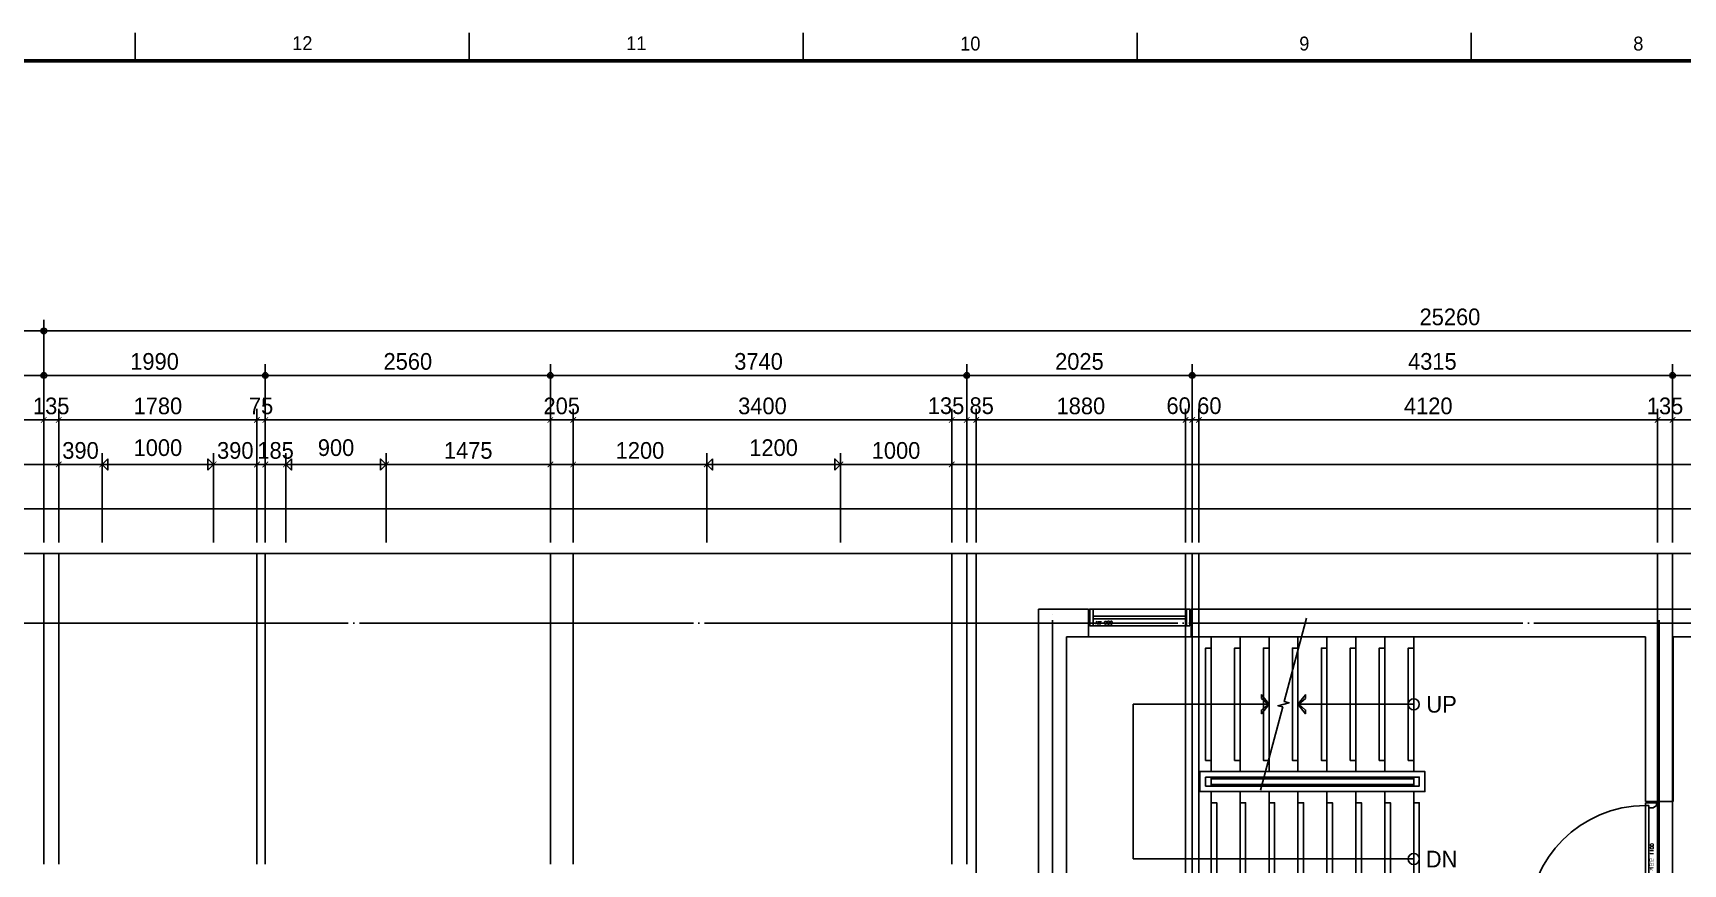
# Model space of a CAD drawing. Header units: millimetres. Extents: x -24416 to 92204, y -190080 to 23760.
# Drawn here: x 55285 to 70105, y -138747 to -131280 of the extents above; entities that cross this region are included whole.
import ezdxf
from ezdxf.enums import TextEntityAlignment as Align
from ezdxf.xclip import XClip

# ---------------------------------------------------------------- set-up
doc = ezdxf.new("R2010")
doc.units = ezdxf.units.MM
doc.header["$LTSCALE"] = 50
doc.header["$XCLIPFRAME"] = 0
doc.linetypes.add('AUDIT_D_220706163347-0', pattern=[0])
doc.linetypes.add('CEN', pattern=[62, 60, -1, 0, -1])
doc.layers.get('defpoints').update_dxf_attribs({"color": 139})
for name, color, linetype in [('AA-BORD-FORM', 7, 'Continuous'), ('AA-BORD-TEXT', 3, 'Continuous'), ('AA-XXXX-DIMS', 7, 'Continuous'), ('ARDM', 7, 'Continuous'), ('CEN_CON', 1, 'CEN'), ('CONC', 2, 'Continuous'), ('DIM', 7, 'AUDIT_D_220706163347-0'), ('DOOR', 4, 'Continuous'), ('ELE3_CON', 7, 'Continuous'), ('ROM', 7, 'AUDIT_D_220706163347-0'), ('STAIR', 4, 'Continuous'), ('WIN', 4, 'Continuous'), ('논슬립', 251, 'Continuous'), ('실명박스', 7, 'AUDIT_D_220706163347-0')]:
    doc.layers.add(name, color=color, linetype=linetype)
doc.layers.add('AA-XXXX-MC', color=153, linetype='AUDIT_D_220706163347-0', plot=False)
doc.layers.add('Def-PrintX', color=147, linetype='Continuous', plot=False)
doc.styles.add('HAUD01', font='Dotum.ttf')
doc.styles.get("Standard").update_dxf_attribs({"font": 'txt', "bigfont": 'whgtxt.shx'})
doc.styles.add('맑은고딕', font='malgun.ttf', dxfattribs={"width": 0.9})
doc.dimstyles.new('DIM-50', dxfattribs={"dimscale": 50, "dimtxt": 3, "dimasz": 1, "dimexe": 2, "dimexo": 2, "dimgap": 1, "dimtad": 1, "dimdec": 0, "dimzin": 0, "dimdsep": 46, "dimtxsty": '맑은고딕', "dimblk1": 'DIMDOT', "dimblk2": 'DIMDOT', "dimsah": 1, "dimcen": 0.09, "dimdle": 2, "dimclrd": 7, "dimclre": 7, "dimclrt": 3, "dimadec": 0, "dimazin": 0, "dimtfac": 1, "dimtdec": 0, "dimtix": 1, "dimtmove": 2, "dimatfit": 3, "dimldrblk": 'DIMDOT', "dimfxl": 1, "dimtolj": 1, "dimtzin": 0, "dimarcsym": 0})
doc.dimstyles.new('MCDIM-50', dxfattribs={"dimscale": 50, "dimtxt": 3, "dimasz": 1, "dimexe": 2, "dimexo": 2, "dimgap": 1, "dimtad": 1, "dimdec": 0, "dimzin": 0, "dimdsep": 46, "dimtxsty": '맑은고딕', "dimblk1": 'ARCHTICK', "dimblk2": 'ARCHTICK', "dimsah": 1, "dimcen": 0.09, "dimdle": 2, "dimclrd": 7, "dimclre": 7, "dimclrt": 3, "dimadec": 0, "dimazin": 0, "dimtfac": 1, "dimtdec": 0, "dimtix": 1, "dimtmove": 2, "dimatfit": 3, "dimldrblk": 'ARCHTICK', "dimfxl": 1, "dimtolj": 1, "dimtzin": 0, "dimarcsym": 0})
doc.dimstyles.new('외부100-win', dxfattribs={"dimscale": 50, "dimtxt": 3, "dimasz": 1, "dimexe": 2, "dimexo": 2.5, "dimgap": 1.5, "dimtad": 1, "dimdec": 0, "dimzin": 0, "dimdsep": 46, "dimtxsty": '맑은고딕', "dimblk": 'DO2-2', "dimblk1": 'DO2-2', "dimblk2": 'DIMDOT', "dimcen": 0.09, "dimdle": 2, "dimclrd": 7, "dimclre": 7, "dimclrt": 3, "dimadec": 0, "dimazin": 0, "dimtfac": 1, "dimtdec": 0, "dimtix": 1, "dimtmove": 2, "dimatfit": 3, "dimldrblk": 'DO2-2', "dimfxl": 1, "dimtolj": 1, "dimtzin": 0, "dimarcsym": 0})

# ---------------------------------------------------------------- blocks, each defined once
blk = doc.blocks.new('XR-FORM 청주월명')
at = {"layer": 'AA-BORD-FORM', "color": 2}
for p, q in [((121, 577), (121, 582)), ((181, 577), (181, 582)), ((241, 577), (241, 582)), ((301, 577), (301, 582)), ((361, 577), (361, 582))]:
    blk.add_line(p, q, dxfattribs=at)
at = {"layer": 'AA-BORD-FORM', "color": 2, "const_width": 0.682}
blk.add_lwpolyline([(21, 17), (21, 577), (821, 577), (821, 17)], close=True, dxfattribs=at)
at = {"layer": 'AA-BORD-TEXT', "color": 7, "style": 'HAUD01'}
for s, p in [('12', (151, 580.17)), ('11', (211, 580.17)), ('10', (271, 580.1)), ('9', (331, 580.1)), ('8', (391, 580.1))]:
    blk.add_text(s, height=2.5, dxfattribs=at).set_placement(p, align=Align.MIDDLE_CENTER)
blk = doc.blocks.new('FSD 계단문 1100')
at = {"layer": 'DOOR'}
for p, q in [((25, 100), (25, 1150)), ((0, 100), (0, 0)), ((25, 100), (0, 100)), ((0, 0), (0, 100)), ((0, 0), (25, 0)), ((55, 100), (25, 100)), ((25, 70), (25, 100)), ((45, 70), (25, 70)), ((45, 30), (25, 0)), ((45, 30), (45, 70)), ((1075, 70), (1055, 70)), ((1055, 70), (1055, 30)), ((1055, 30), (1075, 0)), ((1100, 100), (1075, 100)), ((1075, 100), (1075, 70)), ((1075, 0), (1100, 0)), ((1100, 0), (1100, 100))]:
    blk.add_line(p, q, dxfattribs=at)
at = {"layer": 'DOOR', "color": 8}
for p, q in [((1055, 70), (45, 70)), ((1075, 100), (55, 100))]:
    blk.add_line(p, q, dxfattribs=at)
at = {"layer": 'DOOR'}
blk.add_lwpolyline([(55, 100), (55, 1150), (25, 1150)], dxfattribs=at)
at = {"layer": 'DOOR', "color": 8}
blk.add_arc((23, 98), 1052, 0.0932, 89.9068, dxfattribs=at)
at = {"layer": 'Def-PrintX'}
blk.add_text('FSD 계단문 1100', height=30, dxfattribs=at).set_placement((560, 44), align=Align.MIDDLE)
blk = doc.blocks.new('STA-1')
at = {"layer": 'STAIR'}
for p, q in [((-3120, -1210), (-3120, 0)), ((-2860, -1210), (-2860, 0)), ((-2600, -1210), (-2600, 0)), ((-2340, -1210), (-2340, 0)), ((-2080, -1210), (-2080, 0)), ((-1820, -1210), (-1820, 0)), ((-1560, -1210), (-1560, 0)), ((-1300, -1210), (-1300, 0)), ((-3120, -605), (-600, -605)), ((-600, -1995), (-600, -605)), ((-3120, -1275), (-3120, -1260)), ((-3120, -1275), (-3120, -1260)), ((-3120, -1340), (-3120, -1325)), ((-3120, -1340), (-3120, -1325)), ((-2860, -1275), (-2860, -1260)), ((-2860, -1340), (-2860, -1325)), ((-2600, -1275), (-2600, -1260)), ((-2600, -1340), (-2600, -1325)), ((-2340, -1275), (-2340, -1260)), ((-2340, -1340), (-2340, -1325)), ((-2080, -1275), (-2080, -1260)), ((-2080, -1340), (-2080, -1325)), ((-1820, -1275), (-1820, -1260)), ((-1820, -1340), (-1820, -1325)), ((-1560, -1275), (-1560, -1260)), ((-1560, -1340), (-1560, -1325)), ((-1300, -1275), (-1300, -1260)), ((-1300, -1340), (-1300, -1325)), ((-3120, -2600), (-3120, -1390)), ((-2860, -2600), (-2860, -1390)), ((-2600, -2600), (-2600, -1390)), ((-2340, -2600), (-2340, -1390)), ((-2080, -2600), (-2080, -1390)), ((-1820, -2600), (-1820, -1390)), ((-1560, -2600), (-1560, -1390)), ((-1300, -2600), (-1300, -1390)), ((-3120, -1995), (-2080, -1995)), ((-1820, -1995), (-600, -1995))]:
    blk.add_line(p, q, dxfattribs=at)
for points in [[(-1200, -1390), (-1200, -1210), (-3220, -1210), (-3220, -1390)], [(-1250, -1340), (-1250, -1260), (-3170, -1260), (-3170, -1340)], [(-1300, -1325), (-1300, -1275), (-3120, -1275), (-3120, -1325)], [(-2080, -1995), (-2148, -1910), (-2148, -1942), (-2087, -1995), (-2148, -2048), (-2148, -2080)], [(-1820, -1995), (-1752, -1910), (-1752, -1942), (-1813, -1995), (-1752, -2048), (-1752, -2080)]]:
    blk.add_lwpolyline(points, close=True, dxfattribs=at)
blk.add_lwpolyline([(-2157, -2768), (-1956, -2019), (-2000, -2008), (-1900, -1982), (-1944, -1971), (-1743, -1222)], dxfattribs=at)
for centre in [(-3120, -605), (-3120, -1995)]:
    blk.add_circle(centre, 50, dxfattribs=at)
at = {"layer": '논슬립'}
for points in [[(-3120, -100), (-3170, -100), (-3170, -1110), (-3120, -1110)], [(-2860, -100), (-2910, -100), (-2910, -1110), (-2860, -1110)], [(-2600, -100), (-2650, -100), (-2650, -1110), (-2600, -1110)], [(-2340, -100), (-2390, -100), (-2390, -1110), (-2340, -1110)], [(-2080, -100), (-2130, -100), (-2130, -1110), (-2080, -1110)], [(-1820, -100), (-1870, -100), (-1870, -1110), (-1820, -1110)], [(-1560, -100), (-1610, -100), (-1610, -1110), (-1560, -1110)], [(-1300, -100), (-1350, -100), (-1350, -1110), (-1300, -1110)], [(-3120, -2500), (-3070, -2500), (-3070, -1490), (-3120, -1490)], [(-2860, -2500), (-2810, -2500), (-2810, -1490), (-2860, -1490)], [(-2600, -2500), (-2550, -2500), (-2550, -1490), (-2600, -1490)], [(-2340, -2500), (-2290, -2500), (-2290, -1490), (-2340, -1490)], [(-2080, -2500), (-2030, -2500), (-2030, -1490), (-2080, -1490)], [(-1820, -2500), (-1770, -2500), (-1770, -1490), (-1820, -1490)], [(-1560, -2500), (-1510, -2500), (-1510, -1490), (-1560, -1490)], [(-1300, -2500), (-1250, -2500), (-1250, -1490), (-1300, -1490)]]:
    blk.add_lwpolyline(points, dxfattribs=at)
blk = doc.blocks.new('AW 900')
at = {"layer": 'defpoints'}
for p, q in [((-150, 920), (0, 920)), ((-150, 0), (0, 0))]:
    blk.add_line(p, q, dxfattribs=at)
at = {"layer": 'WIN', "color": 8}
for p, q in [((-150, 40), (-150, 880)), ((0, 40), (0, 880))]:
    blk.add_line(p, q, dxfattribs=at)
at = {"layer": 'WIN'}
for p, q in [((-87, 40), (-87, 880)), ((-63, 40), (-63, 880))]:
    blk.add_line(p, q, dxfattribs=at)
for points in [[(0, 910), (0, 880), (-150, 880), (-150, 910)], [(0, 40), (0, 10), (-150, 10), (-150, 40)]]:
    blk.add_lwpolyline(points, close=True, dxfattribs=at)
at = {"layer": 'Def-PrintX'}
blk.add_text('AW 900', height=30, rotation=90, dxfattribs=at).set_placement((-28, 138), align=Align.MIDDLE)
blk = doc.blocks.new('CO-106-MF', base_point=(321578, -11663))
at = {"layer": 'CEN_CON'}
for p, q in [((351343, -9113), (351343, -6013)), ((356793, -9113), (356793, -6013)), ((361768, -6138), (351218, -6138))]:
    blk.add_line(p, q, dxfattribs=at)
at = {"layer": 'CONC'}
for p, q in [((351218, -8603), (351218, -6013)), ((351668, -6013), (351218, -6013)), ((351668, -6013), (351668, -6263)), ((352588, -6013), (352588, -6263)), ((357308, -6013), (352588, -6013)), ((351468, -8863), (351468, -6263)), ((351668, -6263), (351468, -6263)), ((356668, -6263), (352588, -6263)), ((356668, -7743), (356668, -6263)), ((356918, -7743), (356918, -6263)), ((357308, -6263), (356918, -6263)), ((356918, -7743), (356668, -7743))]:
    blk.add_line(p, q, dxfattribs=at)
at = {"layer": 'ELE3_CON'}
blk.add_line((351668, -6263), (352588, -6263), dxfattribs=at)
at = {"rotation": 180}
blk.add_blockref('STA-1', (351468, -8863), dxfattribs=at)
at = {"layer": 'DOOR', "rotation": 90}
blk.add_blockref('FSD 계단문 1100', (356768, -8853), dxfattribs=at)
at = {"layer": 'WIN', "rotation": 270}
blk.add_blockref('AW 900', (351668, -6163), dxfattribs=at)
blk = doc.blocks.new('A$C415C5DAF')
at = {"layer": 'AA-XXXX-MC'}
for p, q in [((43032, -157125), (43032, -154335)), ((44812, -157125), (44812, -154335)), ((47652, -157125), (47652, -154335)), ((51052, -157125), (51052, -154335)), ((51272, -160385), (51272, -154335)), ((53152, -160385), (53152, -154335)), ((53272, -160385), (53272, -154335)), ((57392, -160385), (57392, -154335))]:
    blk.add_line(p, q, dxfattribs=at)
at = {"layer": 'CEN_CON'}
for p, q in [((42897, -157125), (42897, -154335)), ((44887, -157125), (44887, -154335)), ((47447, -157125), (47447, -154335)), ((51187, -157125), (51187, -154335)), ((53212, -160385), (53212, -154335)), ((57527, -160385), (57527, -154335)), ((51832, -154960), (41245, -154960))]:
    blk.add_line(p, q, dxfattribs=at)
at = {"layer": 'ROM', "color": 3, "style": 'HAUD01'}
for s, p in [('UP', (55452, -155690)), ('DN', (55452, -157080))]:
    blk.add_text(s, height=150, dxfattribs=at).set_placement(p, align=Align.MIDDLE)
blk = doc.blocks.new('DIMDOT')
at = {"layer": 'AA-XXXX-DIMS'}
for p, q in [((-1.5, 0), (1.5, 0)), ((0, -1.5), (0, 1.5))]:
    blk.add_line(p, q, dxfattribs=at)
for radius in [0.5, 0.25]:
    blk.add_circle((0, 0), radius, dxfattribs=at)
blk = doc.blocks.new('*D366')
at = {"layer": 'defpoints', "color": 0, "transparency": 16777216}
for p in [(10305, -158117), (8315, -159717), (10305, -159717)]:
    blk.add_point(p, dxfattribs=at)
at = {"layer": 'DIM', "color": 7, "lineweight": -2, "transparency": 16777216}
for p, q in [((8315, -159617), (8315, -158017)), ((8365, -158117), (10255, -158117)), ((10305, -159617), (10305, -158017))]:
    blk.add_line(p, q, dxfattribs=at)
at = {"layer": 'DIM', "color": 7, "lineweight": -2, "transparency": 16777216, "xscale": 50, "yscale": 50, "zscale": 50, "rotation": 180}
blk.add_blockref('DIMDOT', (8315, -158117), dxfattribs=at)
at = {"layer": 'DIM', "color": 7, "lineweight": -2, "transparency": 16777216, "xscale": 50, "yscale": 50, "zscale": 50}
blk.add_blockref('DIMDOT', (10305, -158117), dxfattribs=at)
at = {"layer": 'DIM', "color": 3, "transparency": 16777216, "insert": (9310, -157992), "char_height": 150, "attachment_point": 5, "style": 'HAUD01'}
blk.add_mtext('\\A1;1990', dxfattribs=at)
blk = doc.blocks.new('*D367')
at = {"layer": 'defpoints', "color": 0, "transparency": 16777216}
for p in [(12865, -158117), (10305, -159717), (12865, -159717)]:
    blk.add_point(p, dxfattribs=at)
at = {"layer": 'DIM', "color": 7, "lineweight": -2, "transparency": 16777216}
for p, q in [((10305, -159617), (10305, -158017)), ((10355, -158117), (12815, -158117)), ((12865, -159617), (12865, -158017))]:
    blk.add_line(p, q, dxfattribs=at)
at = {"layer": 'DIM', "color": 7, "lineweight": -2, "transparency": 16777216, "xscale": 50, "yscale": 50, "zscale": 50, "rotation": 180}
blk.add_blockref('DIMDOT', (10305, -158117), dxfattribs=at)
at = {"layer": 'DIM', "color": 7, "lineweight": -2, "transparency": 16777216, "xscale": 50, "yscale": 50, "zscale": 50}
blk.add_blockref('DIMDOT', (12865, -158117), dxfattribs=at)
at = {"layer": 'DIM', "color": 3, "transparency": 16777216, "insert": (11585, -157992), "char_height": 150, "attachment_point": 5, "style": 'HAUD01'}
blk.add_mtext('\\A1;2560', dxfattribs=at)
blk = doc.blocks.new('*D368')
at = {"layer": 'defpoints', "color": 0, "transparency": 16777216}
for p in [(16605, -158117), (12865, -159717), (16605, -159717)]:
    blk.add_point(p, dxfattribs=at)
at = {"layer": 'DIM', "color": 7, "lineweight": -2, "transparency": 16777216}
for p, q in [((12865, -159617), (12865, -158017)), ((12915, -158117), (16555, -158117)), ((16605, -159617), (16605, -158017))]:
    blk.add_line(p, q, dxfattribs=at)
at = {"layer": 'DIM', "color": 7, "lineweight": -2, "transparency": 16777216, "xscale": 50, "yscale": 50, "zscale": 50, "rotation": 180}
blk.add_blockref('DIMDOT', (12865, -158117), dxfattribs=at)
at = {"layer": 'DIM', "color": 7, "lineweight": -2, "transparency": 16777216, "xscale": 50, "yscale": 50, "zscale": 50}
blk.add_blockref('DIMDOT', (16605, -158117), dxfattribs=at)
at = {"layer": 'DIM', "color": 3, "transparency": 16777216, "insert": (14735, -157992), "char_height": 150, "attachment_point": 5, "style": 'HAUD01'}
blk.add_mtext('\\A1;3740', dxfattribs=at)
blk = doc.blocks.new('*D369')
at = {"layer": 'defpoints', "color": 0, "transparency": 16777216}
for p in [(18630, -158117), (16605, -159717), (18630, -159717)]:
    blk.add_point(p, dxfattribs=at)
at = {"layer": 'DIM', "color": 7, "lineweight": -2, "transparency": 16777216}
for p, q in [((16605, -159617), (16605, -158017)), ((16655, -158117), (18580, -158117)), ((18630, -159617), (18630, -158017))]:
    blk.add_line(p, q, dxfattribs=at)
at = {"layer": 'DIM', "color": 7, "lineweight": -2, "transparency": 16777216, "xscale": 50, "yscale": 50, "zscale": 50, "rotation": 180}
blk.add_blockref('DIMDOT', (16605, -158117), dxfattribs=at)
at = {"layer": 'DIM', "color": 7, "lineweight": -2, "transparency": 16777216, "xscale": 50, "yscale": 50, "zscale": 50}
blk.add_blockref('DIMDOT', (18630, -158117), dxfattribs=at)
at = {"layer": 'DIM', "color": 3, "transparency": 16777216, "insert": (17617, -157992), "char_height": 150, "attachment_point": 5, "style": 'HAUD01'}
blk.add_mtext('\\A1;2025', dxfattribs=at)
blk = doc.blocks.new('*D370')
at = {"layer": 'defpoints', "color": 0, "transparency": 16777216}
for p in [(22945, -158117), (18630, -159717), (22945, -159717)]:
    blk.add_point(p, dxfattribs=at)
at = {"layer": 'DIM', "color": 7, "lineweight": -2, "transparency": 16777216}
for p, q in [((18630, -159617), (18630, -158017)), ((18680, -158117), (22895, -158117)), ((22945, -159617), (22945, -158017))]:
    blk.add_line(p, q, dxfattribs=at)
at = {"layer": 'DIM', "color": 7, "lineweight": -2, "transparency": 16777216, "xscale": 50, "yscale": 50, "zscale": 50, "rotation": 180}
blk.add_blockref('DIMDOT', (18630, -158117), dxfattribs=at)
at = {"layer": 'DIM', "color": 7, "lineweight": -2, "transparency": 16777216, "xscale": 50, "yscale": 50, "zscale": 50}
blk.add_blockref('DIMDOT', (22945, -158117), dxfattribs=at)
at = {"layer": 'DIM', "color": 3, "transparency": 16777216, "insert": (20787, -157992), "char_height": 150, "attachment_point": 5, "style": 'HAUD01'}
blk.add_mtext('\\A1;4315', dxfattribs=at)
blk = doc.blocks.new('*D371')
at = {"layer": 'defpoints', "color": 0, "transparency": 16777216}
for p in [(24910, -158117), (22945, -159717), (24910, -159717)]:
    blk.add_point(p, dxfattribs=at)
at = {"layer": 'DIM', "color": 7, "lineweight": -2, "transparency": 16777216}
for p, q in [((22945, -159617), (22945, -158017)), ((22995, -158117), (24860, -158117)), ((24910, -159617), (24910, -158017))]:
    blk.add_line(p, q, dxfattribs=at)
at = {"layer": 'DIM', "color": 7, "lineweight": -2, "transparency": 16777216, "xscale": 50, "yscale": 50, "zscale": 50, "rotation": 180}
blk.add_blockref('DIMDOT', (22945, -158117), dxfattribs=at)
at = {"layer": 'DIM', "color": 7, "lineweight": -2, "transparency": 16777216, "xscale": 50, "yscale": 50, "zscale": 50}
blk.add_blockref('DIMDOT', (24910, -158117), dxfattribs=at)
at = {"layer": 'DIM', "color": 3, "transparency": 16777216, "insert": (23927, -157992), "char_height": 150, "attachment_point": 5, "style": 'HAUD01'}
blk.add_mtext('\\A1;1965', dxfattribs=at)
blk = doc.blocks.new('*D378')
at = {"layer": 'defpoints', "color": 0, "transparency": 16777216}
for p in [(33575, -157717), (8315, -159717), (33575, -159717)]:
    blk.add_point(p, dxfattribs=at)
at = {"layer": 'DIM', "color": 7, "lineweight": -2, "transparency": 16777216}
for p, q in [((8315, -159617), (8315, -157617)), ((33575, -159617), (33575, -157617)), ((8365, -157717), (33525, -157717))]:
    blk.add_line(p, q, dxfattribs=at)
at = {"layer": 'DIM', "color": 7, "lineweight": -2, "transparency": 16777216, "xscale": 50, "yscale": 50, "zscale": 50, "rotation": 180}
blk.add_blockref('DIMDOT', (8315, -157717), dxfattribs=at)
at = {"layer": 'DIM', "color": 7, "lineweight": -2, "transparency": 16777216, "xscale": 50, "yscale": 50, "zscale": 50}
blk.add_blockref('DIMDOT', (33575, -157717), dxfattribs=at)
at = {"layer": 'DIM', "color": 3, "transparency": 16777216, "insert": (20945, -157592), "char_height": 150, "attachment_point": 5, "style": 'HAUD01'}
blk.add_mtext('\\A1;25260', dxfattribs=at)
blk = doc.blocks.new('_ArchTick')
at = {"color": 0, "linetype": 'ByBlock', "const_width": 0.15}
blk.add_lwpolyline([(-0.5, -0.5), (0.5, 0.5)], dxfattribs=at)
blk = doc.blocks.new('*D379')
at = {"layer": 'defpoints', "color": 0, "linetype": 'ByBlock', "transparency": 16777216}
for p in [(8450, -158517), (8315, -159717), (8450, -159717)]:
    blk.add_point(p, dxfattribs=at)
at = {"layer": 'DIM', "color": 7, "linetype": 'ByBlock', "lineweight": -2, "transparency": 16777216}
for p, q in [((8315, -159617), (8315, -158417)), ((8450, -159617), (8450, -158417)), ((8315, -158517), (8265, -158517)), ((8315, -158517), (8450, -158517)), ((8450, -158517), (8500, -158517))]:
    blk.add_line(p, q, dxfattribs=at)
at = {"layer": 'DIM', "color": 7, "linetype": 'ByBlock', "lineweight": -2, "transparency": 16777216, "xscale": 50, "yscale": 50, "zscale": 50}
blk.add_blockref('_ArchTick', (8315, -158517), dxfattribs=at)
at = {"layer": 'DIM', "color": 7, "linetype": 'ByBlock', "lineweight": -2, "transparency": 16777216, "xscale": 50, "yscale": 50, "zscale": 50, "rotation": 180}
blk.add_blockref('_ArchTick', (8450, -158517), dxfattribs=at)
at = {"layer": 'DIM', "color": 3, "linetype": 'ByBlock', "transparency": 16777216, "insert": (8382, -158392), "char_height": 150, "attachment_point": 5, "style": 'HAUD01'}
blk.add_mtext('\\A1;135', dxfattribs=at)
blk = doc.blocks.new('*D380')
at = {"layer": 'defpoints', "color": 0, "linetype": 'ByBlock', "transparency": 16777216}
for p in [(10230, -158517), (8450, -159717), (10230, -159717)]:
    blk.add_point(p, dxfattribs=at)
at = {"layer": 'DIM', "color": 7, "linetype": 'ByBlock', "lineweight": -2, "transparency": 16777216}
for p, q in [((8450, -159617), (8450, -158417)), ((10230, -159617), (10230, -158417)), ((8350, -158517), (10330, -158517))]:
    blk.add_line(p, q, dxfattribs=at)
at = {"layer": 'DIM', "color": 7, "linetype": 'ByBlock', "lineweight": -2, "transparency": 16777216, "xscale": 50, "yscale": 50, "zscale": 50, "rotation": 180}
blk.add_blockref('_ArchTick', (8450, -158517), dxfattribs=at)
at = {"layer": 'DIM', "color": 7, "linetype": 'ByBlock', "lineweight": -2, "transparency": 16777216, "xscale": 50, "yscale": 50, "zscale": 50}
blk.add_blockref('_ArchTick', (10230, -158517), dxfattribs=at)
at = {"layer": 'DIM', "color": 3, "linetype": 'ByBlock', "transparency": 16777216, "insert": (9340, -158392), "char_height": 150, "attachment_point": 5, "style": 'HAUD01'}
blk.add_mtext('\\A1;1780', dxfattribs=at)
blk = doc.blocks.new('*D381')
at = {"layer": 'defpoints', "color": 0, "linetype": 'ByBlock', "transparency": 16777216}
for p in [(10305, -158517), (10230, -159717), (10305, -159717)]:
    blk.add_point(p, dxfattribs=at)
at = {"layer": 'DIM', "color": 7, "linetype": 'ByBlock', "lineweight": -2, "transparency": 16777216}
for p, q in [((10230, -159617), (10230, -158417)), ((10305, -159617), (10305, -158417)), ((10230, -158517), (10180, -158517)), ((10230, -158517), (10305, -158517)), ((10305, -158517), (10355, -158517))]:
    blk.add_line(p, q, dxfattribs=at)
at = {"layer": 'DIM', "color": 7, "linetype": 'ByBlock', "lineweight": -2, "transparency": 16777216, "xscale": 50, "yscale": 50, "zscale": 50}
blk.add_blockref('_ArchTick', (10230, -158517), dxfattribs=at)
at = {"layer": 'DIM', "color": 7, "linetype": 'ByBlock', "lineweight": -2, "transparency": 16777216, "xscale": 50, "yscale": 50, "zscale": 50, "rotation": 180}
blk.add_blockref('_ArchTick', (10305, -158517), dxfattribs=at)
at = {"layer": 'DIM', "color": 3, "linetype": 'ByBlock', "transparency": 16777216, "insert": (10267, -158392), "char_height": 150, "attachment_point": 5, "style": 'HAUD01'}
blk.add_mtext('\\A1;75', dxfattribs=at)
blk = doc.blocks.new('*D382')
at = {"layer": 'defpoints', "color": 0, "linetype": 'ByBlock', "transparency": 16777216}
for p in [(13070, -158517), (12865, -159717), (13070, -159717)]:
    blk.add_point(p, dxfattribs=at)
at = {"layer": 'DIM', "color": 7, "linetype": 'ByBlock', "lineweight": -2, "transparency": 16777216}
for p, q in [((12865, -159617), (12865, -158417)), ((13070, -159617), (13070, -158417)), ((12865, -158517), (12815, -158517)), ((12865, -158517), (13070, -158517)), ((13070, -158517), (13120, -158517))]:
    blk.add_line(p, q, dxfattribs=at)
at = {"layer": 'DIM', "color": 7, "linetype": 'ByBlock', "lineweight": -2, "transparency": 16777216, "xscale": 50, "yscale": 50, "zscale": 50}
blk.add_blockref('_ArchTick', (12865, -158517), dxfattribs=at)
at = {"layer": 'DIM', "color": 7, "linetype": 'ByBlock', "lineweight": -2, "transparency": 16777216, "xscale": 50, "yscale": 50, "zscale": 50, "rotation": 180}
blk.add_blockref('_ArchTick', (13070, -158517), dxfattribs=at)
at = {"layer": 'DIM', "color": 3, "linetype": 'ByBlock', "transparency": 16777216, "insert": (12967, -158392), "char_height": 150, "attachment_point": 5, "style": 'HAUD01'}
blk.add_mtext('\\A1;205', dxfattribs=at)
blk = doc.blocks.new('*D383')
at = {"layer": 'defpoints', "color": 0, "linetype": 'ByBlock', "transparency": 16777216}
for p in [(16470, -158517), (13070, -159717), (16470, -159717)]:
    blk.add_point(p, dxfattribs=at)
at = {"layer": 'DIM', "color": 7, "linetype": 'ByBlock', "lineweight": -2, "transparency": 16777216}
for p, q in [((13070, -159617), (13070, -158417)), ((16470, -159617), (16470, -158417)), ((12970, -158517), (16570, -158517))]:
    blk.add_line(p, q, dxfattribs=at)
at = {"layer": 'DIM', "color": 7, "linetype": 'ByBlock', "lineweight": -2, "transparency": 16777216, "xscale": 50, "yscale": 50, "zscale": 50, "rotation": 180}
blk.add_blockref('_ArchTick', (13070, -158517), dxfattribs=at)
at = {"layer": 'DIM', "color": 7, "linetype": 'ByBlock', "lineweight": -2, "transparency": 16777216, "xscale": 50, "yscale": 50, "zscale": 50}
blk.add_blockref('_ArchTick', (16470, -158517), dxfattribs=at)
at = {"layer": 'DIM', "color": 3, "linetype": 'ByBlock', "transparency": 16777216, "insert": (14770, -158392), "char_height": 150, "attachment_point": 5, "style": 'HAUD01'}
blk.add_mtext('\\A1;3400', dxfattribs=at)
blk = doc.blocks.new('*D384')
at = {"layer": 'defpoints', "color": 0, "linetype": 'ByBlock', "transparency": 16777216}
for p in [(16605, -158517), (16470, -159717), (16605, -159717)]:
    blk.add_point(p, dxfattribs=at)
at = {"layer": 'DIM', "color": 7, "linetype": 'ByBlock', "lineweight": -2, "transparency": 16777216}
for p, q in [((16470, -159617), (16470, -158417)), ((16605, -159617), (16605, -158417)), ((16370, -158517), (16705, -158517))]:
    blk.add_line(p, q, dxfattribs=at)
at = {"layer": 'DIM', "color": 7, "linetype": 'ByBlock', "lineweight": -2, "transparency": 16777216, "xscale": 50, "yscale": 50, "zscale": 50, "rotation": 180}
blk.add_blockref('_ArchTick', (16470, -158517), dxfattribs=at)
at = {"layer": 'DIM', "color": 7, "linetype": 'ByBlock', "lineweight": -2, "transparency": 16777216, "xscale": 50, "yscale": 50, "zscale": 50}
blk.add_blockref('_ArchTick', (16605, -158517), dxfattribs=at)
at = {"layer": 'DIM', "color": 3, "linetype": 'ByBlock', "transparency": 16777216, "insert": (16419, -158390), "char_height": 150, "attachment_point": 5, "style": 'HAUD01'}
blk.add_mtext('\\A1;135', dxfattribs=at)
blk = doc.blocks.new('*D385')
at = {"layer": 'defpoints', "color": 0, "linetype": 'ByBlock', "transparency": 16777216}
for p in [(16690, -158517), (16605, -159717), (16690, -159717)]:
    blk.add_point(p, dxfattribs=at)
at = {"layer": 'DIM', "color": 7, "linetype": 'ByBlock', "lineweight": -2, "transparency": 16777216}
for p, q in [((16605, -159617), (16605, -158417)), ((16690, -159617), (16690, -158417)), ((16605, -158517), (16555, -158517)), ((16605, -158517), (16690, -158517)), ((16690, -158517), (16740, -158517))]:
    blk.add_line(p, q, dxfattribs=at)
at = {"layer": 'DIM', "color": 7, "linetype": 'ByBlock', "lineweight": -2, "transparency": 16777216, "xscale": 50, "yscale": 50, "zscale": 50}
blk.add_blockref('_ArchTick', (16605, -158517), dxfattribs=at)
at = {"layer": 'DIM', "color": 7, "linetype": 'ByBlock', "lineweight": -2, "transparency": 16777216, "xscale": 50, "yscale": 50, "zscale": 50, "rotation": 180}
blk.add_blockref('_ArchTick', (16690, -158517), dxfattribs=at)
at = {"layer": 'DIM', "color": 3, "linetype": 'ByBlock', "transparency": 16777216, "insert": (16739, -158390), "char_height": 150, "attachment_point": 5, "style": 'HAUD01'}
blk.add_mtext('\\A1;85', dxfattribs=at)
blk = doc.blocks.new('*D386')
at = {"layer": 'defpoints', "color": 0, "linetype": 'ByBlock', "transparency": 16777216}
for p in [(18570, -158517), (16690, -159717), (18570, -159717)]:
    blk.add_point(p, dxfattribs=at)
at = {"layer": 'DIM', "color": 7, "linetype": 'ByBlock', "lineweight": -2, "transparency": 16777216}
for p, q in [((16690, -159617), (16690, -158417)), ((18570, -159617), (18570, -158417)), ((16590, -158517), (18670, -158517))]:
    blk.add_line(p, q, dxfattribs=at)
at = {"layer": 'DIM', "color": 7, "linetype": 'ByBlock', "lineweight": -2, "transparency": 16777216, "xscale": 50, "yscale": 50, "zscale": 50, "rotation": 180}
blk.add_blockref('_ArchTick', (16690, -158517), dxfattribs=at)
at = {"layer": 'DIM', "color": 7, "linetype": 'ByBlock', "lineweight": -2, "transparency": 16777216, "xscale": 50, "yscale": 50, "zscale": 50}
blk.add_blockref('_ArchTick', (18570, -158517), dxfattribs=at)
at = {"layer": 'DIM', "color": 3, "linetype": 'ByBlock', "transparency": 16777216, "insert": (17630, -158392), "char_height": 150, "attachment_point": 5, "style": 'HAUD01'}
blk.add_mtext('\\A1;1880', dxfattribs=at)
blk = doc.blocks.new('*D387')
at = {"layer": 'defpoints', "color": 0, "linetype": 'ByBlock', "transparency": 16777216}
for p in [(18630, -158517), (18570, -159717), (18630, -159717)]:
    blk.add_point(p, dxfattribs=at)
at = {"layer": 'DIM', "color": 7, "linetype": 'ByBlock', "lineweight": -2, "transparency": 16777216}
for p, q in [((18570, -159617), (18570, -158417)), ((18630, -159617), (18630, -158417)), ((18570, -158517), (18520, -158517)), ((18570, -158517), (18630, -158517)), ((18630, -158517), (18680, -158517))]:
    blk.add_line(p, q, dxfattribs=at)
at = {"layer": 'DIM', "color": 7, "linetype": 'ByBlock', "lineweight": -2, "transparency": 16777216, "xscale": 50, "yscale": 50, "zscale": 50}
blk.add_blockref('_ArchTick', (18570, -158517), dxfattribs=at)
at = {"layer": 'DIM', "color": 7, "linetype": 'ByBlock', "lineweight": -2, "transparency": 16777216, "xscale": 50, "yscale": 50, "zscale": 50, "rotation": 180}
blk.add_blockref('_ArchTick', (18630, -158517), dxfattribs=at)
at = {"layer": 'DIM', "color": 3, "linetype": 'ByBlock', "transparency": 16777216, "insert": (18508, -158390), "char_height": 150, "attachment_point": 5, "style": 'HAUD01'}
blk.add_mtext('\\A1;60', dxfattribs=at)
blk = doc.blocks.new('*D388')
at = {"layer": 'defpoints', "color": 0, "linetype": 'ByBlock', "transparency": 16777216}
for p in [(18690, -158517), (18630, -159717), (18690, -159717)]:
    blk.add_point(p, dxfattribs=at)
at = {"layer": 'DIM', "color": 7, "linetype": 'ByBlock', "lineweight": -2, "transparency": 16777216}
for p, q in [((18630, -159617), (18630, -158417)), ((18690, -159617), (18690, -158417)), ((18630, -158517), (18580, -158517)), ((18630, -158517), (18690, -158517)), ((18690, -158517), (18740, -158517))]:
    blk.add_line(p, q, dxfattribs=at)
at = {"layer": 'DIM', "color": 7, "linetype": 'ByBlock', "lineweight": -2, "transparency": 16777216, "xscale": 50, "yscale": 50, "zscale": 50}
blk.add_blockref('_ArchTick', (18630, -158517), dxfattribs=at)
at = {"layer": 'DIM', "color": 7, "linetype": 'ByBlock', "lineweight": -2, "transparency": 16777216, "xscale": 50, "yscale": 50, "zscale": 50, "rotation": 180}
blk.add_blockref('_ArchTick', (18690, -158517), dxfattribs=at)
at = {"layer": 'DIM', "color": 3, "linetype": 'ByBlock', "transparency": 16777216, "insert": (18784, -158390), "char_height": 150, "attachment_point": 5, "style": 'HAUD01'}
blk.add_mtext('\\A1;60', dxfattribs=at)
blk = doc.blocks.new('*D389')
at = {"layer": 'defpoints', "color": 0, "linetype": 'ByBlock', "transparency": 16777216}
for p in [(22810, -158517), (18690, -159717), (22810, -159717)]:
    blk.add_point(p, dxfattribs=at)
at = {"layer": 'DIM', "color": 7, "linetype": 'ByBlock', "lineweight": -2, "transparency": 16777216}
for p, q in [((18690, -159617), (18690, -158417)), ((22810, -159617), (22810, -158417)), ((18590, -158517), (22910, -158517))]:
    blk.add_line(p, q, dxfattribs=at)
at = {"layer": 'DIM', "color": 7, "linetype": 'ByBlock', "lineweight": -2, "transparency": 16777216, "xscale": 50, "yscale": 50, "zscale": 50, "rotation": 180}
blk.add_blockref('_ArchTick', (18690, -158517), dxfattribs=at)
at = {"layer": 'DIM', "color": 7, "linetype": 'ByBlock', "lineweight": -2, "transparency": 16777216, "xscale": 50, "yscale": 50, "zscale": 50}
blk.add_blockref('_ArchTick', (22810, -158517), dxfattribs=at)
at = {"layer": 'DIM', "color": 3, "linetype": 'ByBlock', "transparency": 16777216, "insert": (20750, -158392), "char_height": 150, "attachment_point": 5, "style": 'HAUD01'}
blk.add_mtext('\\A1;4120', dxfattribs=at)
blk = doc.blocks.new('*D390')
at = {"layer": 'defpoints', "color": 0, "linetype": 'ByBlock', "transparency": 16777216}
for p in [(22945, -158517), (22810, -159717), (22945, -159717)]:
    blk.add_point(p, dxfattribs=at)
at = {"layer": 'DIM', "color": 7, "linetype": 'ByBlock', "lineweight": -2, "transparency": 16777216}
for p, q in [((22810, -159617), (22810, -158417)), ((22945, -159617), (22945, -158417)), ((22810, -158517), (22760, -158517)), ((22810, -158517), (22945, -158517)), ((22945, -158517), (22995, -158517))]:
    blk.add_line(p, q, dxfattribs=at)
at = {"layer": 'DIM', "color": 7, "linetype": 'ByBlock', "lineweight": -2, "transparency": 16777216, "xscale": 50, "yscale": 50, "zscale": 50}
blk.add_blockref('_ArchTick', (22810, -158517), dxfattribs=at)
at = {"layer": 'DIM', "color": 7, "linetype": 'ByBlock', "lineweight": -2, "transparency": 16777216, "xscale": 50, "yscale": 50, "zscale": 50, "rotation": 180}
blk.add_blockref('_ArchTick', (22945, -158517), dxfattribs=at)
at = {"layer": 'DIM', "color": 3, "linetype": 'ByBlock', "transparency": 16777216, "insert": (22877, -158392), "char_height": 150, "attachment_point": 5, "style": 'HAUD01'}
blk.add_mtext('\\A1;135', dxfattribs=at)
blk = doc.blocks.new('*D400')
at = {"layer": 'defpoints', "color": 0, "linetype": 'ByBlock', "transparency": 16777216}
for p in [(8840, -158917), (8450, -159717), (8840, -159717)]:
    blk.add_point(p, dxfattribs=at)
at = {"layer": 'DIM', "color": 7, "linetype": 'ByBlock', "lineweight": -2, "transparency": 16777216}
for p, q in [((8450, -159617), (8450, -158817)), ((8840, -159617), (8840, -158817)), ((8450, -158917), (8400, -158917)), ((8450, -158917), (8840, -158917)), ((8840, -158917), (8890, -158917))]:
    blk.add_line(p, q, dxfattribs=at)
at = {"layer": 'DIM', "color": 7, "linetype": 'ByBlock', "lineweight": -2, "transparency": 16777216, "xscale": 50, "yscale": 50, "zscale": 50}
blk.add_blockref('_ArchTick', (8450, -158917), dxfattribs=at)
at = {"layer": 'DIM', "color": 7, "linetype": 'ByBlock', "lineweight": -2, "transparency": 16777216, "xscale": 50, "yscale": 50, "zscale": 50, "rotation": 180}
blk.add_blockref('_ArchTick', (8840, -158917), dxfattribs=at)
at = {"layer": 'DIM', "color": 3, "linetype": 'ByBlock', "transparency": 16777216, "insert": (8645, -158792), "char_height": 150, "attachment_point": 5, "style": 'HAUD01'}
blk.add_mtext('\\A1;390', dxfattribs=at)
blk = doc.blocks.new('DO2-2')
at = {"layer": 'ARDM'}
blk.add_line((0, 0), (-2, 0), dxfattribs=at)
blk.add_lwpolyline([(-1, -1), (-1, 1), (0, 0)], close=True, dxfattribs=at)
blk = doc.blocks.new('*D401')
at = {"layer": 'defpoints', "color": 0, "linetype": 'ByBlock', "transparency": 16777216}
for p in [(9840, -158917), (8840, -159717), (9840, -159717)]:
    blk.add_point(p, dxfattribs=at)
at = {"layer": 'DIM', "color": 7, "linetype": 'ByBlock', "lineweight": -2, "transparency": 16777216}
for p, q in [((8840, -159592), (8840, -158817)), ((9840, -159592), (9840, -158817)), ((8890, -158917), (9790, -158917))]:
    blk.add_line(p, q, dxfattribs=at)
at = {"layer": 'DIM', "color": 7, "linetype": 'ByBlock', "lineweight": -2, "transparency": 16777216, "xscale": 50, "yscale": 50, "zscale": 50, "rotation": 180}
blk.add_blockref('DO2-2', (8840, -158917), dxfattribs=at)
at = {"layer": 'DIM', "color": 7, "linetype": 'ByBlock', "lineweight": -2, "transparency": 16777216, "xscale": 50, "yscale": 50, "zscale": 50}
blk.add_blockref('DO2-2', (9840, -158917), dxfattribs=at)
at = {"layer": 'DIM', "color": 3, "linetype": 'ByBlock', "transparency": 16777216, "insert": (9340, -158767), "char_height": 150, "attachment_point": 5, "style": 'HAUD01'}
blk.add_mtext('\\A1;1000', dxfattribs=at)
blk = doc.blocks.new('*D402')
at = {"layer": 'defpoints', "color": 0, "linetype": 'ByBlock', "transparency": 16777216}
for p in [(10230, -158917), (9840, -159717), (10230, -159717)]:
    blk.add_point(p, dxfattribs=at)
at = {"layer": 'DIM', "color": 7, "linetype": 'ByBlock', "lineweight": -2, "transparency": 16777216}
for p, q in [((9840, -159617), (9840, -158817)), ((10230, -159617), (10230, -158817)), ((9840, -158917), (9790, -158917)), ((9840, -158917), (10230, -158917)), ((10230, -158917), (10280, -158917))]:
    blk.add_line(p, q, dxfattribs=at)
at = {"layer": 'DIM', "color": 7, "linetype": 'ByBlock', "lineweight": -2, "transparency": 16777216, "xscale": 50, "yscale": 50, "zscale": 50}
blk.add_blockref('_ArchTick', (9840, -158917), dxfattribs=at)
at = {"layer": 'DIM', "color": 7, "linetype": 'ByBlock', "lineweight": -2, "transparency": 16777216, "xscale": 50, "yscale": 50, "zscale": 50, "rotation": 180}
blk.add_blockref('_ArchTick', (10230, -158917), dxfattribs=at)
at = {"layer": 'DIM', "color": 3, "linetype": 'ByBlock', "transparency": 16777216, "insert": (10035, -158792), "char_height": 150, "attachment_point": 5, "style": 'HAUD01'}
blk.add_mtext('\\A1;390', dxfattribs=at)
blk = doc.blocks.new('*D403')
at = {"layer": 'defpoints', "color": 0, "linetype": 'ByBlock', "transparency": 16777216}
for p in [(10490, -158917), (10305, -159717), (10490, -159717)]:
    blk.add_point(p, dxfattribs=at)
at = {"layer": 'DIM', "color": 7, "linetype": 'ByBlock', "lineweight": -2, "transparency": 16777216}
for p, q in [((10305, -159617), (10305, -158817)), ((10490, -159617), (10490, -158817)), ((10305, -158917), (10255, -158917)), ((10305, -158917), (10490, -158917)), ((10490, -158917), (10540, -158917))]:
    blk.add_line(p, q, dxfattribs=at)
at = {"layer": 'DIM', "color": 7, "linetype": 'ByBlock', "lineweight": -2, "transparency": 16777216, "xscale": 50, "yscale": 50, "zscale": 50}
blk.add_blockref('_ArchTick', (10305, -158917), dxfattribs=at)
at = {"layer": 'DIM', "color": 7, "linetype": 'ByBlock', "lineweight": -2, "transparency": 16777216, "xscale": 50, "yscale": 50, "zscale": 50, "rotation": 180}
blk.add_blockref('_ArchTick', (10490, -158917), dxfattribs=at)
at = {"layer": 'DIM', "color": 3, "linetype": 'ByBlock', "transparency": 16777216, "insert": (10397, -158792), "char_height": 150, "attachment_point": 5, "style": 'HAUD01'}
blk.add_mtext('\\A1;185', dxfattribs=at)
blk = doc.blocks.new('*D404')
at = {"layer": 'defpoints', "color": 0, "linetype": 'ByBlock', "transparency": 16777216}
for p in [(11390, -158917), (10490, -159717), (11390, -159717)]:
    blk.add_point(p, dxfattribs=at)
at = {"layer": 'DIM', "color": 7, "linetype": 'ByBlock', "lineweight": -2, "transparency": 16777216}
for p, q in [((10490, -159592), (10490, -158817)), ((11390, -159592), (11390, -158817)), ((10540, -158917), (11340, -158917))]:
    blk.add_line(p, q, dxfattribs=at)
at = {"layer": 'DIM', "color": 7, "linetype": 'ByBlock', "lineweight": -2, "transparency": 16777216, "xscale": 50, "yscale": 50, "zscale": 50, "rotation": 180}
blk.add_blockref('DO2-2', (10490, -158917), dxfattribs=at)
at = {"layer": 'DIM', "color": 7, "linetype": 'ByBlock', "lineweight": -2, "transparency": 16777216, "xscale": 50, "yscale": 50, "zscale": 50}
blk.add_blockref('DO2-2', (11390, -158917), dxfattribs=at)
at = {"layer": 'DIM', "color": 3, "linetype": 'ByBlock', "transparency": 16777216, "insert": (10940, -158767), "char_height": 150, "attachment_point": 5, "style": 'HAUD01'}
blk.add_mtext('\\A1;900', dxfattribs=at)
blk = doc.blocks.new('*D405')
at = {"layer": 'defpoints', "color": 0, "linetype": 'ByBlock', "transparency": 16777216}
for p in [(12865, -158917), (11390, -159717), (12865, -159717)]:
    blk.add_point(p, dxfattribs=at)
at = {"layer": 'DIM', "color": 7, "linetype": 'ByBlock', "lineweight": -2, "transparency": 16777216}
for p, q in [((11390, -159617), (11390, -158817)), ((12865, -159617), (12865, -158817)), ((11290, -158917), (12965, -158917))]:
    blk.add_line(p, q, dxfattribs=at)
at = {"layer": 'DIM', "color": 7, "linetype": 'ByBlock', "lineweight": -2, "transparency": 16777216, "xscale": 50, "yscale": 50, "zscale": 50, "rotation": 180}
blk.add_blockref('_ArchTick', (11390, -158917), dxfattribs=at)
at = {"layer": 'DIM', "color": 7, "linetype": 'ByBlock', "lineweight": -2, "transparency": 16777216, "xscale": 50, "yscale": 50, "zscale": 50}
blk.add_blockref('_ArchTick', (12865, -158917), dxfattribs=at)
at = {"layer": 'DIM', "color": 3, "linetype": 'ByBlock', "transparency": 16777216, "insert": (12127, -158792), "char_height": 150, "attachment_point": 5, "style": 'HAUD01'}
blk.add_mtext('\\A1;1475', dxfattribs=at)
blk = doc.blocks.new('*D406')
at = {"layer": 'defpoints', "color": 0, "linetype": 'ByBlock', "transparency": 16777216}
for p in [(14270, -158917), (13070, -159717), (14270, -159717)]:
    blk.add_point(p, dxfattribs=at)
at = {"layer": 'DIM', "color": 7, "linetype": 'ByBlock', "lineweight": -2, "transparency": 16777216}
for p, q in [((13070, -159617), (13070, -158817)), ((14270, -159617), (14270, -158817)), ((12970, -158917), (14370, -158917))]:
    blk.add_line(p, q, dxfattribs=at)
at = {"layer": 'DIM', "color": 7, "linetype": 'ByBlock', "lineweight": -2, "transparency": 16777216, "xscale": 50, "yscale": 50, "zscale": 50, "rotation": 180}
blk.add_blockref('_ArchTick', (13070, -158917), dxfattribs=at)
at = {"layer": 'DIM', "color": 7, "linetype": 'ByBlock', "lineweight": -2, "transparency": 16777216, "xscale": 50, "yscale": 50, "zscale": 50}
blk.add_blockref('_ArchTick', (14270, -158917), dxfattribs=at)
at = {"layer": 'DIM', "color": 3, "linetype": 'ByBlock', "transparency": 16777216, "insert": (13670, -158792), "char_height": 150, "attachment_point": 5, "style": 'HAUD01'}
blk.add_mtext('\\A1;1200', dxfattribs=at)
blk = doc.blocks.new('*D407')
at = {"layer": 'defpoints', "color": 0, "linetype": 'ByBlock', "transparency": 16777216}
for p in [(15470, -158917), (14270, -159717), (15470, -159717)]:
    blk.add_point(p, dxfattribs=at)
at = {"layer": 'DIM', "color": 7, "linetype": 'ByBlock', "lineweight": -2, "transparency": 16777216}
for p, q in [((14270, -159592), (14270, -158817)), ((15470, -159592), (15470, -158817)), ((14320, -158917), (15420, -158917))]:
    blk.add_line(p, q, dxfattribs=at)
at = {"layer": 'DIM', "color": 7, "linetype": 'ByBlock', "lineweight": -2, "transparency": 16777216, "xscale": 50, "yscale": 50, "zscale": 50, "rotation": 180}
blk.add_blockref('DO2-2', (14270, -158917), dxfattribs=at)
at = {"layer": 'DIM', "color": 7, "linetype": 'ByBlock', "lineweight": -2, "transparency": 16777216, "xscale": 50, "yscale": 50, "zscale": 50}
blk.add_blockref('DO2-2', (15470, -158917), dxfattribs=at)
at = {"layer": 'DIM', "color": 3, "linetype": 'ByBlock', "transparency": 16777216, "insert": (14870, -158767), "char_height": 150, "attachment_point": 5, "style": 'HAUD01'}
blk.add_mtext('\\A1;1200', dxfattribs=at)
blk = doc.blocks.new('*D408')
at = {"layer": 'defpoints', "color": 0, "linetype": 'ByBlock', "transparency": 16777216}
for p in [(16470, -158917), (15470, -159717), (16470, -159717)]:
    blk.add_point(p, dxfattribs=at)
at = {"layer": 'DIM', "color": 7, "linetype": 'ByBlock', "lineweight": -2, "transparency": 16777216}
for p, q in [((15470, -159617), (15470, -158817)), ((16470, -159617), (16470, -158817)), ((15370, -158917), (16570, -158917))]:
    blk.add_line(p, q, dxfattribs=at)
at = {"layer": 'DIM', "color": 7, "linetype": 'ByBlock', "lineweight": -2, "transparency": 16777216, "xscale": 50, "yscale": 50, "zscale": 50, "rotation": 180}
blk.add_blockref('_ArchTick', (15470, -158917), dxfattribs=at)
at = {"layer": 'DIM', "color": 7, "linetype": 'ByBlock', "lineweight": -2, "transparency": 16777216, "xscale": 50, "yscale": 50, "zscale": 50}
blk.add_blockref('_ArchTick', (16470, -158917), dxfattribs=at)
at = {"layer": 'DIM', "color": 3, "linetype": 'ByBlock', "transparency": 16777216, "insert": (15970, -158792), "char_height": 150, "attachment_point": 5, "style": 'HAUD01'}
blk.add_mtext('\\A1;1000', dxfattribs=at)
blk = doc.blocks.new('DIM-1108')
at = {"layer": 'DIM'}
for base, p1, p2, picture, middle in [((33574.7, -157717.4), (8314.7, -159717.4), (33574.7, -159717.4), '*D378', (20944.7, -157592.3)), ((10304.7, -158117.4), (8314.7, -159717.4), (10304.7, -159717.4), '*D366', (9309.7, -157992.3)), ((12864.7, -158117.4), (10304.7, -159717.4), (12864.7, -159717.4), '*D367', (11584.7, -157992.3)), ((16604.7, -158117.4), (12864.7, -159717.4), (16604.7, -159717.4), '*D368', (14734.7, -157992.3)), ((18629.7, -158117.4), (16604.7, -159717.4), (18629.7, -159717.4), '*D369', (17617.2, -157992.3)), ((22944.7, -158117.4), (18629.7, -159717.4), (22944.7, -159717.4), '*D370', (20787.2, -157992.3)), ((24909.7, -158117.4), (22944.7, -159717.4), (24909.7, -159717.4), '*D371', (23927.2, -157992.3))]:
    dim = blk.add_linear_dim(base=base, p1=p1, p2=p2, dimstyle='DIM-50', override={"dimscale": 50, "dimtxsty": 'HAUD01'}, dxfattribs=at)
    dim.commit()
    dim.dimension.update_dxf_attribs({"geometry": picture, "text_midpoint": middle})
at = {"layer": 'DIM', "linetype": 'ByBlock'}
for base, p1, p2, dimstyle, picture, middle in [((8449.7, -158517.4), (8314.7, -159717.4), (8449.7, -159717.4), 'MCDIM-50', '*D379', (8382.2, -158392.3)), ((10229.7, -158517.4), (8449.7, -159717.4), (10229.7, -159717.4), 'MCDIM-50', '*D380', (9339.7, -158392.3)), ((10304.7, -158517.4), (10229.7, -159717.4), (10304.7, -159717.4), 'MCDIM-50', '*D381', (10267.2, -158392.3)), ((13069.7, -158517.4), (12864.7, -159717.4), (13069.7, -159717.4), 'MCDIM-50', '*D382', (12967.2, -158392.3)), ((16469.7, -158517.4), (13069.7, -159717.4), (16469.7, -159717.4), 'MCDIM-50', '*D383', (14769.7, -158392.3)), ((18569.7, -158517.4), (16689.7, -159717.4), (18569.7, -159717.4), 'MCDIM-50', '*D386', (17629.7, -158392.3)), ((22809.7, -158517.4), (18689.7, -159717.4), (22809.7, -159717.4), 'MCDIM-50', '*D389', (20749.7, -158392.3)), ((22944.7, -158517.4), (22809.7, -159717.4), (22944.7, -159717.4), 'MCDIM-50', '*D390', (22877.2, -158392.3)), ((8839.7, -158917.4), (8449.7, -159717.4), (8839.7, -159717.4), 'MCDIM-50', '*D400', (8644.7, -158792.3)), ((9839.7, -158917.4), (8839.7, -159717.4), (9839.7, -159717.4), '외부100-win', '*D401', (9339.7, -158767.3)), ((10229.7, -158917.4), (9839.7, -159717.4), (10229.7, -159717.4), 'MCDIM-50', '*D402', (10034.7, -158792.3)), ((10489.7, -158917.4), (10304.7, -159717.4), (10489.7, -159717.4), 'MCDIM-50', '*D403', (10397.2, -158792.3)), ((11389.7, -158917.4), (10489.7, -159717.4), (11389.7, -159717.4), '외부100-win', '*D404', (10939.7, -158767.3)), ((12864.7, -158917.4), (11389.7, -159717.4), (12864.7, -159717.4), 'MCDIM-50', '*D405', (12127.2, -158792.3)), ((14269.7, -158917.4), (13069.7, -159717.4), (14269.7, -159717.4), 'MCDIM-50', '*D406', (13669.7, -158792.3)), ((15469.7, -158917.4), (14269.7, -159717.4), (15469.7, -159717.4), '외부100-win', '*D407', (14869.7, -158767.3)), ((16469.7, -158917.4), (15469.7, -159717.4), (16469.7, -159717.4), 'MCDIM-50', '*D408', (15969.7, -158792.3))]:
    dim = blk.add_linear_dim(base=base, p1=p1, p2=p2, dimstyle=dimstyle, override={"dimtxsty": 'HAUD01'}, dxfattribs=at)
    dim.commit()
    dim.dimension.update_dxf_attribs({"geometry": picture, "text_midpoint": middle})
for base, p1, p2, picture, middle in [((16604.7, -158517.4), (16469.7, -159717.4), (16604.7, -159717.4), '*D384', (16418.9, -158389.5)), ((16689.7, -158517.4), (16604.7, -159717.4), (16689.7, -159717.4), '*D385', (16738.6, -158389.9)), ((18629.7, -158517.4), (18569.7, -159717.4), (18629.7, -159717.4), '*D387', (18508.2, -158389.9)), ((18689.7, -158517.4), (18629.7, -159717.4), (18689.7, -159717.4), '*D388', (18783.9, -158389.9))]:
    dim = blk.add_linear_dim(base=base, p1=p1, p2=p2, dimstyle='MCDIM-50', override={"dimtxsty": 'HAUD01'}, dxfattribs=at)
    dim.commit()
    dim.dimension.update_dxf_attribs({"geometry": picture, "text_midpoint": middle, "dimtype": 128})

msp = doc.modelspace()

# ---------------------------------------------------------------- linework, layer by layer
at = {"layer": 'defpoints'}
for points in [[(51731, -133957), (87247, -133957), (87247, -151682), (51731, -151682)], [(52131, -134357), (86847, -134357), (86847, -151282), (52131, -151282)], [(52531, -134757), (86447, -134757), (86447, -150882), (52531, -150882)], [(52931, -135157), (86047, -135157), (86047, -150482), (52931, -150482)], [(53331, -135557), (85647, -135557), (85647, -150082), (53331, -150082)], [(53731, -135957), (85247, -135957), (85247, -149682), (53731, -149682)]]:
    msp.add_lwpolyline(points, close=True, dxfattribs=at)

# ---------------------------------------------------------------- block references
msp.add_blockref('DIM-1108', (47067, 23760))
at = {"xscale": 50, "yscale": 50, "zscale": 50}
msp.add_blockref('XR-FORM 청주월명', (50154, -160380), dxfattribs=at)
ref = msp.add_blockref('CO-106-MF', (34677, -142107))
XClip(ref).set_block_clipping_path([(340631.7256188359, -19237.9350187937), (372147.7906722794, -5512.9350187937)])
at = {"layer": '실명박스'}
msp.add_blockref('A$C415C5DAF', (12485, 18377), dxfattribs=at)

doc.saveas('drawing.dxf')
